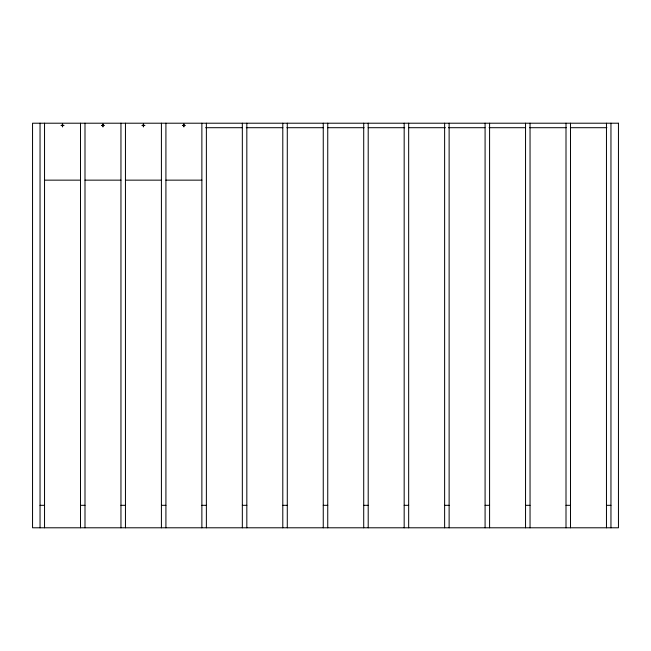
<?xml version="1.0" encoding="UTF-8"?>
<svg xmlns="http://www.w3.org/2000/svg" width="651" height="651" viewBox="0 0 651 651"><rect width="100%" height="100%" fill="white"/><g stroke="black" fill="none" stroke-linecap="round" stroke-linejoin="round"><path stroke-width="0.98" d="M61.023 125.456L64.018 125.456M101.483 125.456L104.477 125.456M141.934 125.456L144.937 125.456M182.394 125.456L185.397 125.456M205.626 127.702L242.196 127.702M246.265 127.702L282.835 127.702M286.896 127.702L323.466 127.702M327.534 127.702L364.104 127.702M368.165 127.702L404.735 127.702M408.804 127.702L445.374 127.702M448.417 127.702L484.987 127.702M489.056 127.702L525.626 127.702M529.686 127.702L566.256 127.702M570.325 127.702L606.895 127.702M44.537 180.148L80.504 180.148M84.996 180.148L120.956 180.148M125.456 180.148L161.415 180.148M165.915 180.148L201.875 180.148M40.045 505.314L44.537 505.314M80.504 505.314L84.996 505.314M120.956 505.314L125.456 505.314M161.415 505.314L165.915 505.314M201.875 505.314L206.375 505.314M242.335 505.314L246.827 505.314M282.794 505.314L287.286 505.314M323.254 505.314L327.746 505.314M363.714 505.314L368.206 505.314M404.173 505.314L408.665 505.314M444.625 505.314L449.125 505.314M485.085 505.314L489.585 505.314M525.544 505.314L530.044 505.314M566.004 505.314L570.496 505.314M606.463 505.314L610.955 505.314M610.955 123.21L610.955 527.79M606.463 123.21L606.463 527.79M570.496 123.21L570.496 527.79M566.004 123.21L566.004 527.79M530.044 123.21L530.044 527.79M525.544 123.21L525.544 527.79M489.585 123.21L489.585 527.79M485.085 123.21L485.085 527.79M449.125 123.21L449.125 527.79M444.625 123.21L444.625 527.79M408.665 123.21L408.665 527.79M404.173 123.21L404.173 527.79M368.206 123.21L368.206 527.79M363.714 123.21L363.714 527.79M327.746 123.21L327.746 527.79M323.254 123.21L323.254 527.79M287.286 123.21L287.286 527.79M282.794 123.21L282.794 527.79M246.827 123.21L246.827 527.79M242.335 123.21L242.335 527.79M206.375 123.21L206.375 527.79M201.875 123.21L201.875 527.79M183.891 123.959L183.891 126.953M165.915 123.21L165.915 527.79M161.415 123.21L161.415 527.79M143.44 123.959L143.44 126.953M125.456 123.21L125.456 527.79M120.956 123.21L120.956 527.79M102.98 123.959L102.98 126.953M84.996 123.21L84.996 527.79M80.504 123.21L80.504 527.79M62.52 123.959L62.52 126.953M44.537 123.21L44.537 527.79M40.045 123.21L40.045 527.79M61.796 125.261C62.716 128.125 64.018 123.242 61.796 125.261M102.256 125.261C103.175 128.125 104.477 123.242 102.256 125.261M142.715 125.261C143.627 128.125 144.937 123.242 142.715 125.261M183.175 125.261C184.087 128.125 185.397 123.242 183.175 125.261M618.45 123.21L32.55 123.21L32.55 527.79L618.45 527.79L618.45 123.21"/></g></svg>
